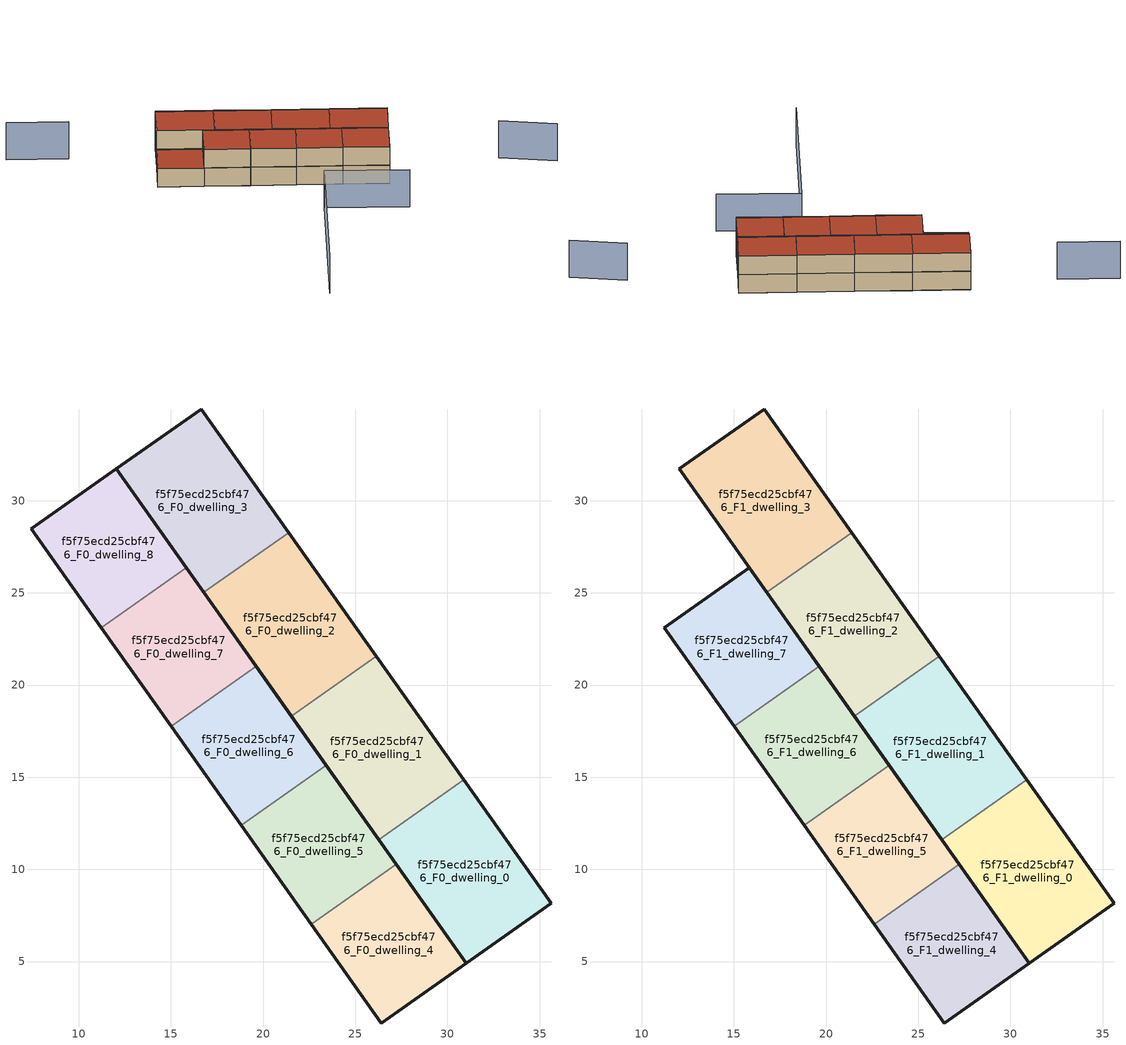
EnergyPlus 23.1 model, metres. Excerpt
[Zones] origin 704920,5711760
f5f75ecd25cbf476_F0_dwelling_0
 floor ground (EU_floor_Construction): 35.62,8.15 30.88,14.86 26.27,11.61 31.01,4.91 z0
 wall outside (EU_wall_Construction): 30.88,14.86 35.62,8.15 31.01,4.91 26.27,11.61 z0:3
 wall to f5f75ecd25cbf476_F0_dwelling_1 (EU_wall_Construction): 26.27,11.61 30.88,14.86 z0:3
f5f75ecd25cbf476_F0_dwelling_1
 floor ground (EU_floor_Construction): 30.88,14.86 26.14,21.57 21.53,18.31 26.27,11.61 z0
 wall outside (EU_wall_Construction): 26.27,11.61 21.53,18.31 / 26.14,21.57 30.88,14.86 z0:3
 wall to f5f75ecd25cbf476_F0_dwelling_2 (EU_wall_Construction): 21.53,18.31 26.14,21.57 z0:3
f5f75ecd25cbf476_F0_dwelling_2
 floor ground (EU_floor_Construction): 26.14,21.57 21.4,28.27 16.79,25.02 21.53,18.31 z0
 wall outside (EU_wall_Construction): 21.53,18.31 16.79,25.02 / 21.4,28.27 26.14,21.57 z0:3
 wall to f5f75ecd25cbf476_F0_dwelling_3 (EU_wall_Construction): 16.79,25.02 21.4,28.27 z0:3
f5f75ecd25cbf476_F0_dwelling_3
 floor ground (EU_floor_Construction): 21.4,28.27 16.66,34.97 12.05,31.73 16.79,25.02 z0
 wall outside (EU_wall_Construction): 16.79,25.02 12.05,31.73 16.66,34.97 21.4,28.27 z0:3
f5f75ecd25cbf476_F0_dwelling_4
 floor ground (EU_floor_Construction): 31.01,4.91 27.21,10.28 22.61,7.03 26.4,1.67 z0
 wall outside (EU_wall_Construction): 27.21,10.28 31.01,4.91 26.4,1.67 22.61,7.03 z0:3
 wall to f5f75ecd25cbf476_F0_dwelling_5 (EU_wall_Construction): 22.61,7.03 27.21,10.28 z0:3
f5f75ecd25cbf476_F0_dwelling_5
 floor ground (EU_floor_Construction): 27.21,10.28 23.42,15.64 18.82,12.39 22.61,7.03 z0
 wall outside (EU_wall_Construction): 22.61,7.03 18.82,12.39 / 23.42,15.64 27.21,10.28 z0:3
 wall to f5f75ecd25cbf476_F0_dwelling_6 (EU_wall_Construction): 18.82,12.39 23.42,15.64 z0:3
f5f75ecd25cbf476_F0_dwelling_6
 floor ground (EU_floor_Construction): 23.42,15.64 19.63,21.01 15.03,17.75 18.82,12.39 z0
 wall outside (EU_wall_Construction): 18.82,12.39 15.03,17.75 / 19.63,21.01 23.42,15.64 z0:3
 wall to f5f75ecd25cbf476_F0_dwelling_7 (EU_wall_Construction): 15.03,17.75 19.63,21.01 z0:3
f5f75ecd25cbf476_F0_dwelling_7
 floor ground (EU_floor_Construction): 19.63,21.01 15.84,26.37 11.24,23.12 15.03,17.75 z0
 wall outside (EU_wall_Construction): 15.03,17.75 11.24,23.12 / 15.84,26.37 19.63,21.01 z0:3
 wall to f5f75ecd25cbf476_F0_dwelling_8 (EU_wall_Construction): 11.24,23.12 15.84,26.37 z0:3
f5f75ecd25cbf476_F0_dwelling_8
 floor ground (EU_floor_Construction): 15.84,26.37 12.05,31.73 7.44,28.49 11.24,23.12 z0
 wall outside (EU_wall_Construction): 11.24,23.12 7.44,28.49 12.05,31.73 15.84,26.37 z0:3
 roof outside (EU_roof_Construction): 12.05,31.73 15.84,26.37 11.24,23.12 7.44,28.49 z3
f5f75ecd25cbf476_F1_dwelling_0
 floor to f5f75ecd25cbf476_F0_dwelling_0 (EU_floor_Construction): 35.62,8.15 30.88,14.86 26.27,11.61 31.01,4.91 z3
 wall outside (EU_wall_Construction): 30.88,14.86 35.62,8.15 31.01,4.91 26.27,11.61 z3:6
 wall to f5f75ecd25cbf476_F1_dwelling_1 (EU_wall_Construction): 26.27,11.61 30.88,14.86 z3:6
 roof outside (EU_roof_Construction): 30.88,14.86 35.62,8.15 31.01,4.91 26.27,11.61 z6
f5f75ecd25cbf476_F1_dwelling_1
 floor to f5f75ecd25cbf476_F0_dwelling_1 (EU_floor_Construction): 30.88,14.86 26.14,21.57 21.53,18.31 26.27,11.61 z3
 wall outside (EU_wall_Construction): 26.27,11.61 21.53,18.31 / 26.14,21.57 30.88,14.86 z3:6
 wall to f5f75ecd25cbf476_F1_dwelling_2 (EU_wall_Construction): 21.53,18.31 26.14,21.57 z3:6
 roof outside (EU_roof_Construction): 26.14,21.57 30.88,14.86 26.27,11.61 21.53,18.31 z6
f5f75ecd25cbf476_F1_dwelling_2
 floor to f5f75ecd25cbf476_F0_dwelling_2 (EU_floor_Construction): 26.14,21.57 21.4,28.27 16.79,25.02 21.53,18.31 z3
 wall outside (EU_wall_Construction): 21.53,18.31 16.79,25.02 / 21.4,28.27 26.14,21.57 z3:6
 wall to f5f75ecd25cbf476_F1_dwelling_3 (EU_wall_Construction): 16.79,25.02 21.4,28.27 z3:6
 roof outside (EU_roof_Construction): 21.4,28.27 26.14,21.57 21.53,18.31 16.79,25.02 z6
f5f75ecd25cbf476_F1_dwelling_3
 floor to f5f75ecd25cbf476_F0_dwelling_3 (EU_floor_Construction): 21.4,28.27 16.66,34.97 12.05,31.73 16.79,25.02 z3
 wall outside (EU_wall_Construction): 16.79,25.02 12.05,31.73 16.66,34.97 21.4,28.27 z3:6
 roof outside (EU_roof_Construction): 16.66,34.97 21.4,28.27 16.79,25.02 12.05,31.73 z6
f5f75ecd25cbf476_F1_dwelling_4
 floor to f5f75ecd25cbf476_F0_dwelling_4 (EU_floor_Construction): 31.01,4.91 27.21,10.28 22.61,7.03 26.4,1.67 z3
 wall outside (EU_wall_Construction): 27.21,10.28 31.01,4.91 26.4,1.67 22.61,7.03 z3:6
 wall to f5f75ecd25cbf476_F1_dwelling_5 (EU_wall_Construction): 22.61,7.03 27.21,10.28 z3:6
 roof outside (EU_roof_Construction): 27.21,10.28 31.01,4.91 26.4,1.67 22.61,7.03 z6
f5f75ecd25cbf476_F1_dwelling_5
 floor to f5f75ecd25cbf476_F0_dwelling_5 (EU_floor_Construction): 27.21,10.28 23.42,15.64 18.82,12.39 22.61,7.03 z3
 wall outside (EU_wall_Construction): 22.61,7.03 18.82,12.39 / 23.42,15.64 27.21,10.28 z3:6
 wall to f5f75ecd25cbf476_F1_dwelling_6 (EU_wall_Construction): 18.82,12.39 23.42,15.64 z3:6
 roof outside (EU_roof_Construction): 23.42,15.64 27.21,10.28 22.61,7.03 18.82,12.39 z6
f5f75ecd25cbf476_F1_dwelling_6
 floor to f5f75ecd25cbf476_F0_dwelling_6 (EU_floor_Construction): 23.42,15.64 19.63,21.01 15.03,17.75 18.82,12.39 z3
 wall outside (EU_wall_Construction): 18.82,12.39 15.03,17.75 / 19.63,21.01 23.42,15.64 z3:6
 wall to f5f75ecd25cbf476_F1_dwelling_7 (EU_wall_Construction): 15.03,17.75 19.63,21.01 z3:6
 roof outside (EU_roof_Construction): 19.63,21.01 23.42,15.64 18.82,12.39 15.03,17.75 z6
f5f75ecd25cbf476_F1_dwelling_7
 floor to f5f75ecd25cbf476_F0_dwelling_7 (EU_floor_Construction): 19.63,21.01 15.84,26.37 11.24,23.12 15.03,17.75 z3
 wall outside (EU_wall_Construction): 15.03,17.75 11.24,23.12 15.84,26.37 19.63,21.01 z3:6
 roof outside (EU_roof_Construction): 15.84,26.37 19.63,21.01 15.03,17.75 11.24,23.12 z6
shading: -4.88,-8.75 15.4,5.5 / 15.4,5.5 22.38,-4.44 / 44.91,-14.54 41.12,-7.15 / 2.23,50.79 7.39,43.51 z0:6
[Building]
EU S2 Campaign: North Axis=0; Terrain=City; Solar Distribution=FullExterior
[Site:Location]
London: Latitude=51.5; Longitude=-0.5; Time Zone=0; Elevation=25
[SizingPeriod:WeatherFileDays]
AnnualSizingPeriod: Begin Month=1; Begin Day of Month=1; End Month=12; End Day of Month=31; Day of Week for Start Day=Monday; Use Weather File Daylight Saving Period=No; Use Weather File Rain and Snow Indicators=No
[MATERIAL]
EU_InternalMass_Material: Roughness=MediumRough; Thickness=0.1; Conductivity=1; Density=1800; Specific Heat=900; Thermal Absorptance=0.9; Solar Absorptance=0.7; Visible Absorptance=0.7
[MATERIAL:NOMASS] Roughness=MediumRough; Thermal Absorptance=0.9; Solar Absorptance=0.7; Visible Absorptance=0.7
Name | Thermal Resistance
EU_wall_NoMass | 1.04674
EU_roof_NoMass | 4.32442
EU_floor_NoMass | 2.04616
[CONSTRUCTION]
EU_wall_Construction: EU_wall_NoMass
EU_roof_Construction: EU_roof_NoMass
EU_floor_Construction: EU_floor_NoMass
EU_InternalMass_Construction: EU_InternalMass_Material
[ZONE] Type=1; Multiplier=1; Ceiling Height=autocalculate; Floor Area=autocalculate; Part of Total Floor Area=Yes
Name | Volume
f5f75ecd25cbf476_F0_dwelling_0; f5f75ecd25cbf476_F1_dwelling_0 | 138.836
f5f75ecd25cbf476_F0_dwelling_1; f5f75ecd25cbf476_F1_dwelling_1 | 138.833
f5f75ecd25cbf476_F0_dwelling_2; f5f75ecd25cbf476_F1_dwelling_2 | 138.846
f5f75ecd25cbf476_F0_dwelling_3; f5f75ecd25cbf476_F1_dwelling_3 | 138.842
f5f75ecd25cbf476_F0_dwelling_4; f5f75ecd25cbf476_F1_dwelling_4; f5f75ecd25cbf476_F0_dwelling_8 | 111.084
f5f75ecd25cbf476_F0_dwelling_5; f5f75ecd25cbf476_F1_dwelling_5; f5f75ecd25cbf476_F0_dwelling_7; f5f75ecd25cbf476_F1_dwelling_7 | 111.089
f5f75ecd25cbf476_F0_dwelling_6; f5f75ecd25cbf476_F1_dwelling_6 | 111.066
[INTERNALMASS] Construction=EU_InternalMass_Construction
Name | Zone or ZoneList | Surface Area
f5f75ecd25cbf476_F0_dwelling_0_EU_InternalMass | f5f75ecd25cbf476_F0_dwelling_0 | 46.2788
f5f75ecd25cbf476_F0_dwelling_1_EU_InternalMass | f5f75ecd25cbf476_F0_dwelling_1 | 46.2774
f5f75ecd25cbf476_F0_dwelling_2_EU_InternalMass | f5f75ecd25cbf476_F0_dwelling_2 | 46.2824
f5f75ecd25cbf476_F0_dwelling_3_EU_InternalMass | f5f75ecd25cbf476_F0_dwelling_3 | 46.2805
f5f75ecd25cbf476_F0_dwelling_4_EU_InternalMass | f5f75ecd25cbf476_F0_dwelling_4 | 37.028
f5f75ecd25cbf476_F0_dwelling_5_EU_InternalMass | f5f75ecd25cbf476_F0_dwelling_5 | 37.0297
f5f75ecd25cbf476_F0_dwelling_6_EU_InternalMass | f5f75ecd25cbf476_F0_dwelling_6 | 37.0218
f5f75ecd25cbf476_F0_dwelling_7_EU_InternalMass | f5f75ecd25cbf476_F0_dwelling_7 | 37.0297
f5f75ecd25cbf476_F0_dwelling_8_EU_InternalMass | f5f75ecd25cbf476_F0_dwelling_8 | 37.028
f5f75ecd25cbf476_F1_dwelling_0_EU_InternalMass | f5f75ecd25cbf476_F1_dwelling_0 | 46.2791
f5f75ecd25cbf476_F1_dwelling_1_EU_InternalMass | f5f75ecd25cbf476_F1_dwelling_1 | 46.2805
f5f75ecd25cbf476_F1_dwelling_2_EU_InternalMass | f5f75ecd25cbf476_F1_dwelling_2 | 46.2774
f5f75ecd25cbf476_F1_dwelling_3_EU_InternalMass | f5f75ecd25cbf476_F1_dwelling_3 | 46.2838
f5f75ecd25cbf476_F1_dwelling_4_EU_InternalMass | f5f75ecd25cbf476_F1_dwelling_4 | 46.2774
f5f75ecd25cbf476_F1_dwelling_5_EU_InternalMass | f5f75ecd25cbf476_F1_dwelling_5 | 46.2825
f5f75ecd25cbf476_F1_dwelling_6_EU_InternalMass | f5f75ecd25cbf476_F1_dwelling_6 | 46.2805
f5f75ecd25cbf476_F1_dwelling_7_EU_InternalMass | f5f75ecd25cbf476_F1_dwelling_7 | 46.2791
[OTHEREQUIPMENT] Fuel Type=Electricity; Design Level Calculation Method=Watts/Area; Power per Zone Floor Area=1; Fraction Latent=0; Fraction Radiant=0; Fraction Lost=0; Carbon Dioxide Generation Rate=0; EndUse Subcategory=EU_Step8_InternalGains
Name | Zone or ZoneList or Space or SpaceList | Schedule
EU_Step8_InternalGain_f5f75ecd25cbf476_F0_dwelling_0_f000 | f5f75ecd25cbf476_F0_dwelling_0 | EU_Step8_GainSchedule_f5f75ecd25cbf476_F0_dwelling_0_f000
EU_Step8_InternalGain_f5f75ecd25cbf476_F0_dwelling_1_f000 | f5f75ecd25cbf476_F0_dwelling_1 | EU_Step8_GainSchedule_f5f75ecd25cbf476_F0_dwelling_1_f000
EU_Step8_InternalGain_f5f75ecd25cbf476_F0_dwelling_2_f000 | f5f75ecd25cbf476_F0_dwelling_2 | EU_Step8_GainSchedule_f5f75ecd25cbf476_F0_dwelling_2_f000
EU_Step8_InternalGain_f5f75ecd25cbf476_F0_dwelling_3_f000 | f5f75ecd25cbf476_F0_dwelling_3 | EU_Step8_GainSchedule_f5f75ecd25cbf476_F0_dwelling_3_f000
EU_Step8_InternalGain_f5f75ecd25cbf476_F0_dwelling_4_f000 | f5f75ecd25cbf476_F0_dwelling_4 | EU_Step8_GainSchedule_f5f75ecd25cbf476_F0_dwelling_4_f000
EU_Step8_InternalGain_f5f75ecd25cbf476_F0_dwelling_5_f000 | f5f75ecd25cbf476_F0_dwelling_5 | EU_Step8_GainSchedule_f5f75ecd25cbf476_F0_dwelling_5_f000
EU_Step8_InternalGain_f5f75ecd25cbf476_F0_dwelling_6_f000 | f5f75ecd25cbf476_F0_dwelling_6 | EU_Step8_GainSchedule_f5f75ecd25cbf476_F0_dwelling_6_f000
EU_Step8_InternalGain_f5f75ecd25cbf476_F0_dwelling_7_f000 | f5f75ecd25cbf476_F0_dwelling_7 | EU_Step8_GainSchedule_f5f75ecd25cbf476_F0_dwelling_7_f000
EU_Step8_InternalGain_f5f75ecd25cbf476_F0_dwelling_8_f000 | f5f75ecd25cbf476_F0_dwelling_8 | EU_Step8_GainSchedule_f5f75ecd25cbf476_F0_dwelling_8_f000
EU_Step8_InternalGain_f5f75ecd25cbf476_F1_dwelling_0_f000 | f5f75ecd25cbf476_F1_dwelling_0 | EU_Step8_GainSchedule_f5f75ecd25cbf476_F1_dwelling_0_f000
EU_Step8_InternalGain_f5f75ecd25cbf476_F1_dwelling_1_f000 | f5f75ecd25cbf476_F1_dwelling_1 | EU_Step8_GainSchedule_f5f75ecd25cbf476_F1_dwelling_1_f000
EU_Step8_InternalGain_f5f75ecd25cbf476_F1_dwelling_2_f000 | f5f75ecd25cbf476_F1_dwelling_2 | EU_Step8_GainSchedule_f5f75ecd25cbf476_F1_dwelling_2_f000
EU_Step8_InternalGain_f5f75ecd25cbf476_F1_dwelling_3_f000 | f5f75ecd25cbf476_F1_dwelling_3 | EU_Step8_GainSchedule_f5f75ecd25cbf476_F1_dwelling_3_f000
EU_Step8_InternalGain_f5f75ecd25cbf476_F1_dwelling_4_f000 | f5f75ecd25cbf476_F1_dwelling_4 | EU_Step8_GainSchedule_f5f75ecd25cbf476_F1_dwelling_4_f000
EU_Step8_InternalGain_f5f75ecd25cbf476_F1_dwelling_5_f000 | f5f75ecd25cbf476_F1_dwelling_5 | EU_Step8_GainSchedule_f5f75ecd25cbf476_F1_dwelling_5_f000
EU_Step8_InternalGain_f5f75ecd25cbf476_F1_dwelling_6_f000 | f5f75ecd25cbf476_F1_dwelling_6 | EU_Step8_GainSchedule_f5f75ecd25cbf476_F1_dwelling_6_f000
EU_Step8_InternalGain_f5f75ecd25cbf476_F1_dwelling_7_f000 | f5f75ecd25cbf476_F1_dwelling_7 | EU_Step8_GainSchedule_f5f75ecd25cbf476_F1_dwelling_7_f000
[ZONEVENTILATION:DESIGNFLOWRATE] Schedule=EU_AlwaysOn; Design Flow Rate Calculation Method=AirChanges/Hour; Air Changes per Hour=0.488719; Ventilation Type=Natural; Fan Pressure Rise=0; Fan Total Efficiency=1; Constant Term Coefficient=1; Temperature Term Coefficient=0; Velocity Term Coefficient=0; Velocity Squared Term Coefficient=0; Minimum Indoor Temperature=-100; Maximum Indoor Temperature=100; Delta Temperature=-100; Minimum Outdoor Temperature=-100; Maximum Outdoor Temperature=100; Maximum Wind Speed=40
Name | Zone or ZoneList or Space or SpaceList
EU_ConstantAir_f5f75ecd25cbf476_F0_dwelling_0 | f5f75ecd25cbf476_F0_dwelling_0
EU_ConstantAir_f5f75ecd25cbf476_F0_dwelling_1 | f5f75ecd25cbf476_F0_dwelling_1
EU_ConstantAir_f5f75ecd25cbf476_F0_dwelling_2 | f5f75ecd25cbf476_F0_dwelling_2
EU_ConstantAir_f5f75ecd25cbf476_F0_dwelling_3 | f5f75ecd25cbf476_F0_dwelling_3
EU_ConstantAir_f5f75ecd25cbf476_F0_dwelling_4 | f5f75ecd25cbf476_F0_dwelling_4
EU_ConstantAir_f5f75ecd25cbf476_F0_dwelling_5 | f5f75ecd25cbf476_F0_dwelling_5
EU_ConstantAir_f5f75ecd25cbf476_F0_dwelling_6 | f5f75ecd25cbf476_F0_dwelling_6
EU_ConstantAir_f5f75ecd25cbf476_F0_dwelling_7 | f5f75ecd25cbf476_F0_dwelling_7
EU_ConstantAir_f5f75ecd25cbf476_F0_dwelling_8 | f5f75ecd25cbf476_F0_dwelling_8
EU_ConstantAir_f5f75ecd25cbf476_F1_dwelling_0 | f5f75ecd25cbf476_F1_dwelling_0
EU_ConstantAir_f5f75ecd25cbf476_F1_dwelling_1 | f5f75ecd25cbf476_F1_dwelling_1
EU_ConstantAir_f5f75ecd25cbf476_F1_dwelling_2 | f5f75ecd25cbf476_F1_dwelling_2
EU_ConstantAir_f5f75ecd25cbf476_F1_dwelling_3 | f5f75ecd25cbf476_F1_dwelling_3
EU_ConstantAir_f5f75ecd25cbf476_F1_dwelling_4 | f5f75ecd25cbf476_F1_dwelling_4
EU_ConstantAir_f5f75ecd25cbf476_F1_dwelling_5 | f5f75ecd25cbf476_F1_dwelling_5
EU_ConstantAir_f5f75ecd25cbf476_F1_dwelling_6 | f5f75ecd25cbf476_F1_dwelling_6
EU_ConstantAir_f5f75ecd25cbf476_F1_dwelling_7 | f5f75ecd25cbf476_F1_dwelling_7
[HVACTEMPLATE:THERMOSTAT] Constant Heating Setpoint=20; Constant Cooling Setpoint=50
EU_HeatOnly_f5f75ecd25cbf476_F0_dwelling_0; EU_HeatOnly_f5f75ecd25cbf476_F0_dwelling_1; EU_HeatOnly_f5f75ecd25cbf476_F0_dwelling_2; EU_HeatOnly_f5f75ecd25cbf476_F0_dwelling_3; EU_HeatOnly_f5f75ecd25cbf476_F0_dwelling_4; EU_HeatOnly_f5f75ecd25cbf476_F0_dwelling_5; EU_HeatOnly_f5f75ecd25cbf476_F0_dwelling_6; EU_HeatOnly_f5f75ecd25cbf476_F0_dwelling_7; EU_HeatOnly_f5f75ecd25cbf476_F0_dwelling_8; EU_HeatOnly_f5f75ecd25cbf476_F1_dwelling_0; EU_HeatOnly_f5f75ecd25cbf476_F1_dwelling_1; EU_HeatOnly_f5f75ecd25cbf476_F1_dwelling_2; EU_HeatOnly_f5f75ecd25cbf476_F1_dwelling_3; EU_HeatOnly_f5f75ecd25cbf476_F1_dwelling_4; EU_HeatOnly_f5f75ecd25cbf476_F1_dwelling_5; EU_HeatOnly_f5f75ecd25cbf476_F1_dwelling_6; EU_HeatOnly_f5f75ecd25cbf476_F1_dwelling_7
[HVACTEMPLATE:ZONE:IDEALLOADSAIRSYSTEM] System Availability Schedule=EU_AlwaysOn; Maximum Heating Supply Air Temperature=50; Minimum Cooling Supply Air Temperature=13; Maximum Heating Supply Air Humidity Ratio=0.0156; Minimum Cooling Supply Air Humidity Ratio=0.0077; Heating Limit=NoLimit; Cooling Limit=NoLimit; Heating Availability Schedule=EU_AlwaysOn; Cooling Availability Schedule=EU_CoolingOff; Dehumidification Control Type=ConstantSensibleHeatRatio; Cooling Sensible Heat Ratio=0.7; Dehumidification Setpoint=60; Humidification Control Type=None; Humidification Setpoint=30; Outdoor Air Method=None; Outdoor Air Flow Rate per Person=0.00944; Outdoor Air Flow Rate per Zone Floor Area=0; Outdoor Air Flow Rate per Zone=0; Demand Controlled Ventilation Type=None; Outdoor Air Economizer Type=NoEconomizer; Heat Recovery Type=None; Sensible Heat Recovery Effectiveness=0.7; Latent Heat Recovery Effectiveness=0.65
Name | Template Thermostat
f5f75ecd25cbf476_F0_dwelling_0 | EU_HeatOnly_f5f75ecd25cbf476_F0_dwelling_0
f5f75ecd25cbf476_F0_dwelling_1 | EU_HeatOnly_f5f75ecd25cbf476_F0_dwelling_1
f5f75ecd25cbf476_F0_dwelling_2 | EU_HeatOnly_f5f75ecd25cbf476_F0_dwelling_2
f5f75ecd25cbf476_F0_dwelling_3 | EU_HeatOnly_f5f75ecd25cbf476_F0_dwelling_3
f5f75ecd25cbf476_F0_dwelling_4 | EU_HeatOnly_f5f75ecd25cbf476_F0_dwelling_4
f5f75ecd25cbf476_F0_dwelling_5 | EU_HeatOnly_f5f75ecd25cbf476_F0_dwelling_5
f5f75ecd25cbf476_F0_dwelling_6 | EU_HeatOnly_f5f75ecd25cbf476_F0_dwelling_6
f5f75ecd25cbf476_F0_dwelling_7 | EU_HeatOnly_f5f75ecd25cbf476_F0_dwelling_7
f5f75ecd25cbf476_F0_dwelling_8 | EU_HeatOnly_f5f75ecd25cbf476_F0_dwelling_8
f5f75ecd25cbf476_F1_dwelling_0 | EU_HeatOnly_f5f75ecd25cbf476_F1_dwelling_0
f5f75ecd25cbf476_F1_dwelling_1 | EU_HeatOnly_f5f75ecd25cbf476_F1_dwelling_1
f5f75ecd25cbf476_F1_dwelling_2 | EU_HeatOnly_f5f75ecd25cbf476_F1_dwelling_2
f5f75ecd25cbf476_F1_dwelling_3 | EU_HeatOnly_f5f75ecd25cbf476_F1_dwelling_3
f5f75ecd25cbf476_F1_dwelling_4 | EU_HeatOnly_f5f75ecd25cbf476_F1_dwelling_4
f5f75ecd25cbf476_F1_dwelling_5 | EU_HeatOnly_f5f75ecd25cbf476_F1_dwelling_5
f5f75ecd25cbf476_F1_dwelling_6 | EU_HeatOnly_f5f75ecd25cbf476_F1_dwelling_6
f5f75ecd25cbf476_F1_dwelling_7 | EU_HeatOnly_f5f75ecd25cbf476_F1_dwelling_7
[SIZING:ZONE] Zone Cooling Design Supply Air Temperature Input Method=SupplyAirTemperature; Zone Cooling Design Supply Air Temperature=13; Zone Heating Design Supply Air Temperature Input Method=SupplyAirTemperature; Zone Heating Design Supply Air Temperature=50; Zone Cooling Design Supply Air Humidity Ratio=0.008; Zone Heating Design Supply Air Humidity Ratio=0.008; Cooling Design Air Flow Method=DesignDay; Cooling Design Air Flow Rate=0; Cooling Minimum Air Flow per Zone Floor Area=0.000762; Cooling Minimum Air Flow=0; Cooling Minimum Air Flow Fraction=0.2; Heating Design Air Flow Method=DesignDay; Heating Design Air Flow Rate=0; Heating Maximum Air Flow per Zone Floor Area=0.002032; Heating Maximum Air Flow=0.141576; Heating Maximum Air Flow Fraction=0.3; Account for Dedicated Outdoor Air System=No; Dedicated Outdoor Air System Control Strategy=NeutralSupplyAir; Dedicated Outdoor Air Low Setpoint Temperature for Design=autosize; Dedicated Outdoor Air High Setpoint Temperature for Design=autosize; Zone Load Sizing Method=Sensible Load Only No Latent Load; Zone Latent Cooling Design Supply Air Humidity Ratio Input Method=HumidityRatioDifference; Zone Cooling Design Supply Air Humidity Ratio Difference=0.005; Zone Latent Heating Design Supply Air Humidity Ratio Input Method=HumidityRatioDifference; Zone Humidification Design Supply Air Humidity Ratio Difference=0.005
f5f75ecd25cbf476_F0_dwelling_0; f5f75ecd25cbf476_F0_dwelling_1; f5f75ecd25cbf476_F0_dwelling_2; f5f75ecd25cbf476_F0_dwelling_3; f5f75ecd25cbf476_F0_dwelling_4; f5f75ecd25cbf476_F0_dwelling_5; f5f75ecd25cbf476_F0_dwelling_6; f5f75ecd25cbf476_F0_dwelling_7; f5f75ecd25cbf476_F0_dwelling_8; f5f75ecd25cbf476_F1_dwelling_0; f5f75ecd25cbf476_F1_dwelling_1; f5f75ecd25cbf476_F1_dwelling_2; f5f75ecd25cbf476_F1_dwelling_3; f5f75ecd25cbf476_F1_dwelling_4; f5f75ecd25cbf476_F1_dwelling_5; f5f75ecd25cbf476_F1_dwelling_6; f5f75ecd25cbf476_F1_dwelling_7
[SCHEDULE:CONSTANT]
Name | Hourly Value
EU_AlwaysOn | 1
EU_CoolingOff | 0
[SCHEDULE:FILE] Column Number=1; Rows to Skip at Top=0; Number of Hours of Data=8760; Column Separator=Comma; Interpolate to Timestep=No; Minutes per Item=60; Adjust Schedule for Daylight Savings=Yes
Name | File
EU_Step8_GainSchedule_f5f75ecd25cbf476_F0_dwelling_0_f000 | ../../schedules/f5f75ecd25cbf476/f5f75ecd25cbf476_F0_dwelling_0_f000_gain.csv
EU_Step8_GainSchedule_f5f75ecd25cbf476_F0_dwelling_1_f000 | ../../schedules/f5f75ecd25cbf476/f5f75ecd25cbf476_F0_dwelling_1_f000_gain.csv
EU_Step8_GainSchedule_f5f75ecd25cbf476_F0_dwelling_2_f000 | ../../schedules/f5f75ecd25cbf476/f5f75ecd25cbf476_F0_dwelling_2_f000_gain.csv
EU_Step8_GainSchedule_f5f75ecd25cbf476_F0_dwelling_3_f000 | ../../schedules/f5f75ecd25cbf476/f5f75ecd25cbf476_F0_dwelling_3_f000_gain.csv
EU_Step8_GainSchedule_f5f75ecd25cbf476_F0_dwelling_4_f000 | ../../schedules/f5f75ecd25cbf476/f5f75ecd25cbf476_F0_dwelling_4_f000_gain.csv
EU_Step8_GainSchedule_f5f75ecd25cbf476_F0_dwelling_5_f000 | ../../schedules/f5f75ecd25cbf476/f5f75ecd25cbf476_F0_dwelling_5_f000_gain.csv
EU_Step8_GainSchedule_f5f75ecd25cbf476_F0_dwelling_6_f000 | ../../schedules/f5f75ecd25cbf476/f5f75ecd25cbf476_F0_dwelling_6_f000_gain.csv
EU_Step8_GainSchedule_f5f75ecd25cbf476_F0_dwelling_7_f000 | ../../schedules/f5f75ecd25cbf476/f5f75ecd25cbf476_F0_dwelling_7_f000_gain.csv
EU_Step8_GainSchedule_f5f75ecd25cbf476_F0_dwelling_8_f000 | ../../schedules/f5f75ecd25cbf476/f5f75ecd25cbf476_F0_dwelling_8_f000_gain.csv
EU_Step8_GainSchedule_f5f75ecd25cbf476_F1_dwelling_0_f000 | ../../schedules/f5f75ecd25cbf476/f5f75ecd25cbf476_F1_dwelling_0_f000_gain.csv
EU_Step8_GainSchedule_f5f75ecd25cbf476_F1_dwelling_1_f000 | ../../schedules/f5f75ecd25cbf476/f5f75ecd25cbf476_F1_dwelling_1_f000_gain.csv
EU_Step8_GainSchedule_f5f75ecd25cbf476_F1_dwelling_2_f000 | ../../schedules/f5f75ecd25cbf476/f5f75ecd25cbf476_F1_dwelling_2_f000_gain.csv
EU_Step8_GainSchedule_f5f75ecd25cbf476_F1_dwelling_3_f000 | ../../schedules/f5f75ecd25cbf476/f5f75ecd25cbf476_F1_dwelling_3_f000_gain.csv
EU_Step8_GainSchedule_f5f75ecd25cbf476_F1_dwelling_4_f000 | ../../schedules/f5f75ecd25cbf476/f5f75ecd25cbf476_F1_dwelling_4_f000_gain.csv
EU_Step8_GainSchedule_f5f75ecd25cbf476_F1_dwelling_5_f000 | ../../schedules/f5f75ecd25cbf476/f5f75ecd25cbf476_F1_dwelling_5_f000_gain.csv
EU_Step8_GainSchedule_f5f75ecd25cbf476_F1_dwelling_6_f000 | ../../schedules/f5f75ecd25cbf476/f5f75ecd25cbf476_F1_dwelling_6_f000_gain.csv
EU_Step8_GainSchedule_f5f75ecd25cbf476_F1_dwelling_7_f000 | ../../schedules/f5f75ecd25cbf476/f5f75ecd25cbf476_F1_dwelling_7_f000_gain.csv
